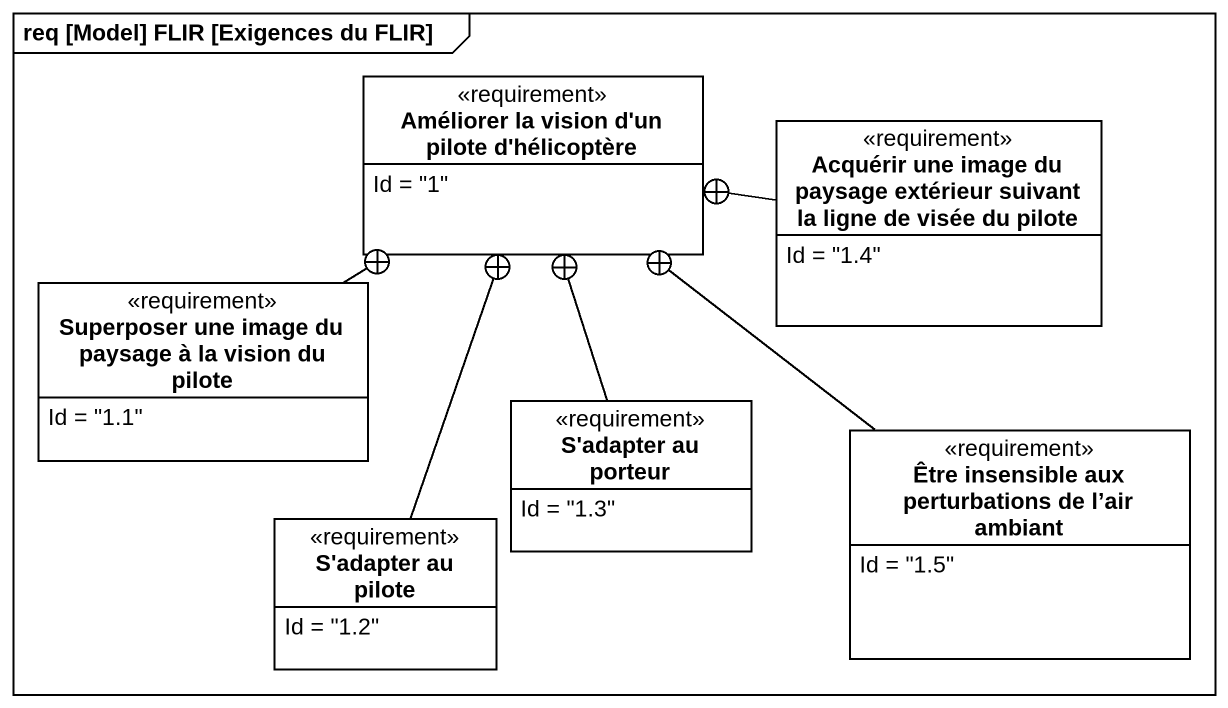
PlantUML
@startuml
mainframe req [Model] FLIR [Exigences du FLIR]
hide circle
hide empty members
class "Améliorer la vision d'un pilote d'hélicoptère" as Améliorer_la_vision_d_un <<requirement>> {
  Id = "1"
}
class "Acquérir une image du paysage extérieur suivant la ligne de visée du pilote" as Acquérir_une_image_du <<requirement>> {
  Id = "1.4"
}
class "Superposer une image du paysage à la vision du pilote" as Superposer_une_image_du <<requirement>> {
  Id = "1.1"
}
class "S'adapter au porteur" as S_adapter_au_porteur <<requirement>> {
  Id = "1.3"
}
class "Être insensible aux perturbations de l’air ambiant" as Être_insensible_aux <<requirement>> {
  Id = "1.5"
}
class "S'adapter au pilote" as S_adapter_au_pilote <<requirement>> {
  Id = "1.2"
}
Acquérir_une_image_du -left-+ Améliorer_la_vision_d_un
Superposer_une_image_du -up-+ Améliorer_la_vision_d_un
S_adapter_au_porteur -up-+ Améliorer_la_vision_d_un
Être_insensible_aux -up-+ Améliorer_la_vision_d_un
S_adapter_au_pilote -up-+ Améliorer_la_vision_d_un
@enduml
